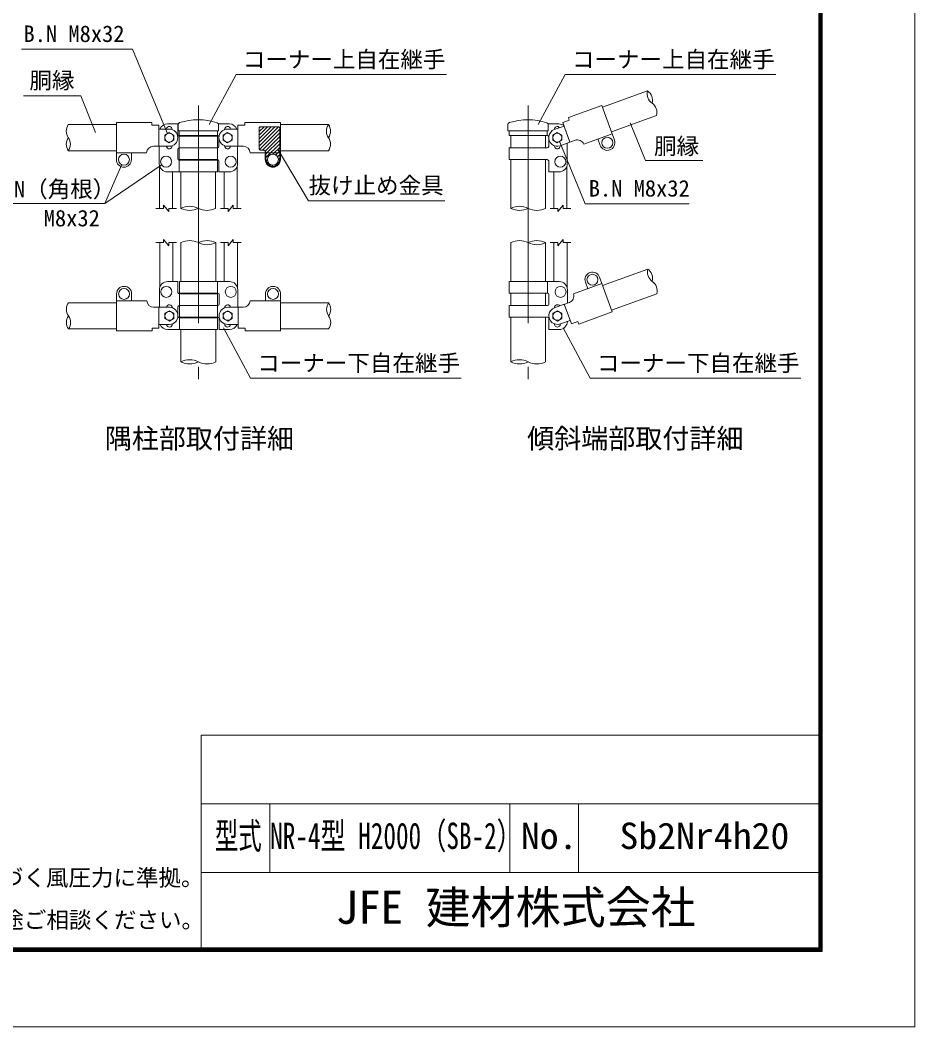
# Model space of a CAD drawing. Units: millimetres, scale not verified. Extents: x -4200 to 4200, y -2970 to 2970.
# Drawn here: x 1593 to 4200, y -2970 to -36 of the extents above; entities that cross this region are included whole.
import ezdxf
from ezdxf.enums import TextEntityAlignment as Align

# ---------------------------------------------------------------- set-up
doc = ezdxf.new("R2010")
doc.units = ezdxf.units.MM
doc.header["$LTSCALE"] = 20
doc.linetypes.add('DASHED', pattern=[7.5, 6, -1.5])
doc.linetypes.add('USER1', pattern=[50.8, 31.75, -6.35, 6.35, -6.35])
for name, color, linetype, lineweight in [('0-0_D-BMK', 2, 'USER1', 13), ('0-1_D-STR1', 1, 'Continuous', 18), ('0-2_D-STR3', 3, 'Continuous', 13), ('0-4_D-STR-DIM', 7, 'Continuous', 9), ('0-6_D-STR-TXT', 7, 'Continuous', 9), ('0-8_D-TTL', 7, 'Continuous', 9)]:
    doc.layers.add(name, color=color, linetype=linetype, lineweight=lineweight)
doc.layers.add('0-7_D-TTL-TXT', color=7, linetype='Continuous')
doc.styles.add('ＭＳ ゴシック', font='')
doc.styles.get('ＭＳ ゴシック').set_extended_font_data('MS Gothic')

msp = doc.modelspace()

# ---------------------------------------------------------------- linework, layer by layer
at = {"layer": '0-0_D-BMK'}
for p, q in [((2112.24, -284.66), (2112.24, -1082.08)), ((3073.2, -284.66), (3073.2, -1082.08))]:
    msp.add_line(p, q, dxfattribs=at)
at = {"layer": '0-1_D-STR1'}
for p, q in [((3289.67, -290.22), (3421.23, -242.33)), ((3315.73, -361.82), (3447.29, -313.94)), ((1873.24, -340.49), (1733.24, -340.49)), ((2351.24, -340.59), (2491.24, -340.59)), ((2060.94, -372.59), (2060.94, -374.59)), ((2162.54, -372.59), (2162.54, -374.59)), ((3022.4, -372.59), (3022.4, -408.59)), ((3124, -372.59), (3124, -408.59)), ((1873.24, -416.69), (1733.24, -416.69)), ((2351.24, -416.79), (2491.24, -416.79)), ((2060.94, -442.59), (2060.94, -444.59)), ((2162.54, -442.59), (2162.54, -444.59)), ((3022.4, -442.59), (3022.4, -584.59)), ((3124, -442.59), (3124, -584.59)), ((2060.94, -478.59), (2060.94, -584.59)), ((2162.54, -478.59), (2162.54, -584.59)), ((2061.44, -684.59), (2061.44, -797.96)), ((2163.04, -684.59), (2163.04, -797.96)), ((3022.4, -684.59), (3022.4, -797.96)), ((3124, -684.59), (3124, -797.96)), ((3290.17, -809.58), (3421.73, -761.69)), ((2061.44, -831.96), (2061.44, -833.96)), ((2163.04, -831.96), (2163.04, -833.96)), ((3022.4, -831.96), (3022.4, -867.96)), ((3124, -831.96), (3124, -867.96)), ((3316.23, -881.18), (3447.79, -833.3)), ((1873.74, -859.86), (1733.74, -859.86)), ((2351.74, -859.96), (2491.74, -859.96)), ((2061.44, -901.96), (2061.44, -903.96)), ((2163.04, -901.96), (2163.04, -903.96)), ((3022.4, -901.96), (3022.4, -1031.96)), ((3124, -901.96), (3124, -1031.96)), ((1873.74, -936.06), (1733.74, -936.06)), ((2061.44, -937.96), (2061.44, -1031.96)), ((2163.04, -937.96), (2163.04, -1031.96)), ((2351.74, -936.16), (2491.74, -936.16))]:
    msp.add_line(p, q, dxfattribs=at)
at = {"layer": '0-2_D-STR3'}
for p, q in [((3190.26, -320.01), (3287.62, -284.58)), ((3287.62, -284.58), (3317.71, -367.27)), ((1873.24, -334.59), (1873.24, -422.59)), ((1976.84, -334.59), (1873.24, -334.59)), ((1996.84, -342.39), (1996.84, -403.59)), ((2052.24, -338.59), (2022.24, -338.59)), ((2052.24, -338.59), (2052.24, -370.59)), ((2053.44, -340.55), (2053.44, -358.59)), ((2170.68, -338.59), (2202.24, -338.59)), ((2171.04, -340.64), (2171.04, -358.59)), ((2227.64, -342.39), (2227.64, -403.59)), ((2247.64, -334.59), (2351.24, -334.59)), ((2289.24, -360.8), (2303.44, -346.59)), ((2289.24, -371.4), (2314.05, -346.59)), ((2289.24, -382.01), (2324.66, -346.59)), ((2289.24, -392.62), (2335.26, -346.59)), ((2289.24, -403.22), (2345.82, -346.64)), ((2289.28, -350.15), (2292.8, -346.63)), ((2351.24, -334.59), (2351.24, -422.59)), ((3014.15, -340.55), (3014.15, -358.59)), ((3131.39, -338.59), (3162.95, -338.59)), ((3131.75, -340.64), (3131.75, -358.59)), ((3149.4, -355.1), (3177.97, -344.71)), ((3174.14, -334.17), (3195.07, -391.69)), ((2027.24, -353.59), (1996.84, -353.59)), ((2053.44, -358.59), (2171.04, -358.59)), ((2167.84, -374.59), (2056.24, -374.59)), ((2056.64, -358.59), (2056.64, -372.59)), ((2056.64, -372.59), (2168.24, -372.59)), ((2056.64, -374.59), (2056.64, -408.59)), ((2167.84, -358.59), (2167.84, -372.59)), ((2167.84, -374.59), (2167.84, -408.59)), ((2172.24, -376.59), (2172.24, -404.59)), ((2197.24, -353.59), (2227.64, -353.59)), ((2290.06, -413.01), (2349.24, -353.83)), ((2299.08, -414.59), (2349.24, -364.44)), ((2306.51, -417.78), (2349.24, -375.04)), ((3014.15, -358.59), (3131.75, -358.59)), ((3017.35, -358.59), (3017.35, -372.59)), ((3017.35, -372.59), (3128.95, -372.59)), ((3128.55, -358.59), (3128.55, -372.59)), ((3132.95, -376.59), (3132.95, -404.59)), ((3235.02, -397.37), (3317.71, -367.27)), ((3317.71, -367.27), (3324.55, -386.06)), ((1981.22, -403.59), (1996.84, -403.59)), ((2027.24, -403.59), (1996.84, -403.59)), ((1998.24, -403.59), (1998.24, -454.59)), ((2167.84, -408.59), (2056.24, -408.59)), ((2056.64, -408.59), (2168.24, -408.59)), ((2056.64, -408.59), (2056.64, -442.59)), ((2167.84, -408.59), (2167.84, -442.59)), ((2197.24, -403.59), (2227.64, -403.59)), ((2226.24, -403.59), (2226.24, -454.59)), ((2243.27, -403.59), (2227.64, -403.59)), ((2309.24, -425.65), (2349.24, -385.65)), ((2309.24, -436.26), (2349.24, -396.26)), ((2329.47, -426.64), (2349.24, -406.86)), ((3128.55, -408.59), (3016.95, -408.59)), ((3017.35, -408.59), (3128.95, -408.59)), ((3017.35, -408.59), (3017.35, -442.59)), ((3166.5, -402.09), (3195.07, -391.69)), ((3186.95, -394.64), (3186.95, -454.59)), ((3209.75, -386.35), (3195.07, -391.69)), ((3276.37, -382.32), (3283.21, -401.11)), ((1873.24, -422.59), (1873.24, -442.59)), ((1961.24, -422.59), (1873.24, -422.59)), ((1917.24, -422.59), (1917.24, -442.59)), ((2052.24, -440.59), (2052.24, -412.59)), ((2263.24, -422.59), (2351.24, -422.59)), ((2307.24, -422.59), (2307.24, -442.59)), ((2337.65, -429.06), (2349.24, -417.47)), ((2342.93, -434.39), (2349.24, -428.08)), ((2345.23, -442.69), (2349.24, -438.68)), ((2351.24, -422.59), (2351.24, -442.59)), ((1999.24, -462.59), (1999.24, -584.59)), ((2167.84, -444.59), (2056.24, -444.59)), ((2056.64, -442.59), (2168.24, -442.59)), ((2056.64, -444.59), (2056.64, -478.59)), ((2167.84, -444.59), (2167.84, -478.59)), ((2172.24, -446.59), (2172.24, -478.59)), ((2225.24, -462.59), (2225.24, -584.59)), ((2309.64, -446.47), (2313.31, -442.79)), ((2312.82, -453.89), (2315.71, -451)), ((2318.16, -459.16), (2321.02, -456.3)), ((2325.73, -462.2), (2329.38, -458.55)), ((2337.95, -460.58), (2347.08, -451.45)), ((3017.35, -442.59), (3128.95, -442.59)), ((3132.95, -446.59), (3132.95, -478.59)), ((3185.95, -462.59), (3185.95, -584.59)), ((2167.84, -478.59), (2022.24, -478.59)), ((2037.24, -478.59), (2037.24, -584.59)), ((2172.24, -478.59), (2202.24, -478.59)), ((2187.24, -478.59), (2187.24, -584.59)), ((3132.95, -478.59), (3162.95, -478.59)), ((3147.95, -478.59), (3147.95, -584.59)), ((1999.74, -684.59), (1999.74, -815.1)), ((2037.74, -684.59), (2037.74, -797.96)), ((2187.74, -684.59), (2187.74, -797.96)), ((2225.74, -684.59), (2225.74, -815.1)), ((3148.45, -684.59), (3148.45, -797.96)), ((3186.45, -684.59), (3186.45, -815.1)), ((3288.12, -803.94), (3281.28, -785.14)), ((2052.74, -797.96), (2022.74, -797.96)), ((2052.74, -829.96), (2052.74, -797.96)), ((2057.14, -831.96), (2057.14, -797.96)), ((2057.14, -797.96), (2202.74, -797.96)), ((2168.34, -831.96), (2168.34, -797.96)), ((3017.85, -831.96), (3017.85, -797.96)), ((3017.85, -797.96), (3163.45, -797.96)), ((3129.05, -831.96), (3129.05, -797.96)), ((3205.42, -834.04), (3288.12, -803.94)), ((3246.77, -818.99), (3239.93, -800.19)), ((3318.21, -886.63), (3288.12, -803.94)), ((1873.74, -853.96), (1873.74, -833.96)), ((1917.74, -853.96), (1917.74, -833.96)), ((1998.74, -872.96), (1998.74, -821.96)), ((2168.34, -833.96), (2056.74, -833.96)), ((2057.14, -831.96), (2168.74, -831.96)), ((2057.14, -867.96), (2057.14, -833.96)), ((2168.34, -867.96), (2168.34, -833.96)), ((2172.74, -835.96), (2172.74, -863.96)), ((2226.74, -872.96), (2226.74, -821.96)), ((2307.74, -853.96), (2307.74, -833.96)), ((2351.74, -853.96), (2351.74, -833.96)), ((3017.85, -831.96), (3129.45, -831.96)), ((3133.45, -835.96), (3133.45, -863.96)), ((3187.45, -860.8), (3187.45, -821.96)), ((1873.74, -941.96), (1873.74, -853.96)), ((1961.74, -853.96), (1873.74, -853.96)), ((1981.72, -872.96), (1997.34, -872.96)), ((1997.34, -934.16), (1997.34, -872.96)), ((2027.74, -872.96), (1997.34, -872.96)), ((2052.74, -899.96), (2052.74, -871.96)), ((2168.34, -867.96), (2056.74, -867.96)), ((2057.14, -867.96), (2168.74, -867.96)), ((2057.14, -901.96), (2057.14, -867.96)), ((2168.34, -901.96), (2168.34, -867.96)), ((2197.74, -872.96), (2228.14, -872.96)), ((2242.77, -872.96), (2227.14, -872.96)), ((2228.14, -934.16), (2228.14, -872.96)), ((2262.74, -853.96), (2350.74, -853.96)), ((2351.74, -941.96), (2351.74, -853.96)), ((3129.05, -867.96), (3017.45, -867.96)), ((3017.85, -867.96), (3129.45, -867.96)), ((3017.85, -901.96), (3017.85, -867.96)), ((3149.9, -874.46), (3178.47, -864.07)), ((3193.15, -858.72), (3177.53, -864.41)), ((3199.4, -921.58), (3178.47, -864.07)), ((2168.34, -903.96), (2056.74, -903.96)), ((2057.14, -901.96), (2168.74, -901.96)), ((2057.14, -937.96), (2057.14, -903.96)), ((2168.34, -937.96), (2168.34, -903.96)), ((2172.74, -937.96), (2172.74, -905.96)), ((3017.85, -901.96), (3129.45, -901.96)), ((3133.45, -937.96), (3133.45, -905.96)), ((3220.86, -922.06), (3318.21, -886.63)), ((2027.74, -922.96), (1997.34, -922.96)), ((2168.34, -937.96), (2022.74, -937.96)), ((2172.74, -937.96), (2202.74, -937.96)), ((2197.74, -922.96), (2228.14, -922.96)), ((3133.45, -937.96), (3163.45, -937.96)), ((3167, -921.45), (3195.57, -911.05)), ((1977.34, -941.96), (1873.74, -941.96)), ((2248.14, -941.96), (2351.74, -941.96))]:
    msp.add_line(p, q, dxfattribs=at)
at = {"layer": '0-2_D-STR3', "linetype": 'DASHED'}
for p, q in [((2289.24, -410.59), (2289.24, -350.59)), ((2345.24, -346.59), (2293.24, -346.59)), ((2349.24, -442.59), (2349.24, -350.59)), ((2299.24, -414.59), (2293.24, -414.59)), ((2309.24, -442.59), (2309.24, -424.59))]:
    msp.add_line(p, q, dxfattribs=at)
at = {"layer": '0-2_D-STR3'}
for points in [[(3190.26, -320.01), (3192.93, -327.33), (3174.14, -334.17)], [(1976.84, -334.59), (1976.84, -342.39), (1996.84, -342.39)], [(2247.64, -334.59), (2247.64, -342.39), (2227.64, -342.39)], [(1977.34, -941.96), (1977.34, -934.16), (1997.34, -934.16)], [(2248.14, -941.96), (2248.14, -934.16), (2228.14, -934.16)], [(3220.86, -922.06), (3218.2, -914.74), (3199.4, -921.58)]]:
    msp.add_lwpolyline(points, dxfattribs=at)
for points in [[(2027.24, -363.59), (2040.23, -371.09), (2040.23, -386.09), (2027.24, -393.59), (2014.25, -386.09), (2014.25, -371.09)], [(2197.24, -363.59), (2184.25, -371.09), (2184.25, -386.09), (2197.24, -393.59), (2210.23, -386.09), (2210.23, -371.09)], [(3157.95, -363.59), (3144.96, -371.09), (3144.96, -386.09), (3157.95, -393.59), (3170.94, -386.09), (3170.94, -371.09)], [(2027.74, -912.96), (2040.73, -905.46), (2040.73, -890.46), (2027.74, -882.96), (2014.75, -890.46), (2014.75, -905.46)], [(2197.74, -912.96), (2184.75, -905.46), (2184.75, -890.46), (2197.74, -882.96), (2210.73, -890.46), (2210.73, -905.46)], [(3158.45, -912.96), (3145.46, -905.46), (3145.46, -890.46), (3158.45, -882.96), (3171.44, -890.46), (3171.44, -905.46)]]:
    msp.add_lwpolyline(points, close=True, dxfattribs=at)
for centre, radius in [((2027.24, -378.59), 12.99), ((2197.24, -378.59), 12.99), ((3157.95, -378.59), 12.99), ((3303.88, -393.59), 16), ((1895.24, -442.59), 16), ((2018.24, -448.59), 16), ((2206.24, -448.59), 16), ((2329.24, -442.59), 16), ((3166.95, -448.59), 16), ((3260.6, -792.67), 16), ((1895.74, -833.96), 16), ((2018.74, -827.96), 16), ((2206.74, -827.96), 16), ((2329.74, -833.96), 16), ((3167.45, -827.96), 16), ((2027.74, -897.96), 12.99), ((2197.74, -897.96), 12.99), ((3158.45, -897.96), 12.99)]:
    msp.add_circle(centre, radius, dxfattribs=at)
for centre, radius, start, end in [((2022.24, -362.59), 24, 90, 157.97569), ((2027.24, -354.59), 8.5, 356.73321, 173.24367), ((2059.44, -340.55), 6, 107.18963, 180), ((2112.1, -510.76), 184.17, 72.71226, 107.18963), ((2165.04, -340.64), 6, 0, 72.71226), ((2197.24, -354.59), 8.5, 6.75633, 183.26679), ((2202.24, -362.59), 24, 22.02431, 90), ((3020.15, -340.55), 6, 107.18963, 180), ((3072.81, -510.76), 184.17, 72.71226, 107.18963), ((3125.75, -340.64), 6, 0, 72.71226), ((3157.95, -354.59), 8.5, 36.73387, 183.26613), ((3162.95, -362.59), 24, 52.55408, 90), ((2027.24, -378.59), 25, 270, 90), ((2056.24, -370.59), 4, 180, 270), ((2168.24, -376.59), 4, 0, 90), ((2197.24, -378.59), 25, 90, 270), ((3128.95, -376.59), 4, 0, 90), ((3157.95, -378.59), 25, 110, 290), ((1981.22, -423.59), 20, 90, 177.13402), ((2027.24, -402.59), 8.5, 186.75633, 3.26679), ((2056.24, -412.59), 4, 90, 180), ((2168.24, -404.59), 4, 270, 0), ((2197.24, -402.59), 8.5, 176.73321, 353.24367), ((2243.27, -423.59), 20, 2.86598, 90), ((3128.95, -404.59), 4, 270, 0), ((3157.95, -402.59), 8.5, 176.73321, 3.26679), ((3216.59, -405.14), 20, 22.86598, 110), ((3303.88, -393.59), 22, 200, 20), ((1895.24, -442.59), 22, 180, 0), ((2022.24, -454.59), 24, 180, 270), ((2056.24, -440.59), 4, 180, 270), ((2168.24, -446.59), 4, 0, 90), ((2202.24, -454.59), 24, 270, 0), ((2329.24, -442.59), 22, 180, 0), ((3128.95, -446.59), 4, 0, 90), ((3162.95, -454.59), 24, 270, 0), ((3260.6, -792.67), 22, 20, 200), ((1895.74, -833.96), 22, 0, 180), ((2022.74, -821.96), 24, 90, 180), ((2202.74, -821.96), 24, 0, 90), ((2329.74, -833.96), 22, 0, 180), ((3163.45, -821.96), 24, 0, 90), ((2056.74, -829.96), 4, 180, 270), ((2168.74, -835.96), 4, 0, 90), ((3129.45, -835.96), 4, 0, 90), ((3186.31, -839.93), 20, 290, 17.13402), ((1981.72, -852.96), 20, 182.86598, 270), ((2027.74, -873.96), 8.5, 356.73321, 173.24367), ((2027.74, -897.96), 25, 270, 90), ((2056.74, -871.96), 4, 90, 180), ((2168.74, -863.96), 4, 270, 0), ((2197.74, -897.96), 25, 90, 270), ((2197.74, -873.96), 8.5, 6.75633, 183.26679), ((2242.77, -852.96), 20, 270, 357.13402), ((3129.45, -863.96), 4, 270, 0), ((3158.45, -897.96), 25, 110, 290), ((3158.45, -873.96), 8.5, 36.73387, 183.26679), ((2056.74, -899.96), 4, 180, 270), ((2168.74, -905.96), 4, 0, 90), ((3129.45, -905.96), 4, 0, 90), ((2022.74, -913.96), 24, 202.02431, 270), ((2027.74, -921.96), 8.5, 186.75633, 3.26679), ((2197.74, -921.96), 8.5, 176.73321, 353.24367), ((2202.74, -913.96), 24, 270, 337.97569), ((3158.45, -921.96), 8.5, 176.73321, 3.26679), ((3163.45, -913.96), 24, 270, 359.88224)]:
    msp.add_arc(centre, radius, start, end, dxfattribs=at)
at = {"layer": '0-2_D-STR3', "linetype": 'DASHED'}
for centre, radius, start, end in [((2293.24, -350.59), 4, 90, 180), ((2345.24, -350.59), 4, 0, 90), ((2293.24, -410.59), 4, 180, 270), ((2299.24, -424.59), 10, 0, 90), ((2329.24, -442.59), 20, 180, 0)]:
    msp.add_arc(centre, radius, start, end, dxfattribs=at)
at = {"layer": '0-4_D-STR-DIM'}
for p, q in [((2010.99, -584.59), (1988.49, -584.59)), ((2010.99, -584.59), (2010.99, -575.59)), ((2025.99, -593.59), (2010.99, -575.59)), ((2048.49, -584.59), (2025.99, -584.59)), ((2025.99, -593.59), (2025.99, -584.59)), ((2176.49, -584.59), (2198.99, -584.59)), ((2198.99, -593.59), (2213.99, -575.59)), ((2198.99, -593.59), (2198.99, -584.59)), ((2213.99, -584.59), (2213.99, -575.59)), ((2213.99, -584.59), (2236.49, -584.59)), ((3137.2, -584.59), (3159.7, -584.59)), ((3159.7, -593.59), (3174.7, -575.59)), ((3159.7, -593.59), (3159.7, -584.59)), ((3174.7, -584.59), (3174.7, -575.59)), ((3174.7, -584.59), (3197.2, -584.59)), ((2010.99, -684.59), (1988.49, -684.59)), ((2010.99, -684.59), (2010.99, -675.59)), ((2025.99, -693.59), (2010.99, -675.59)), ((2048.49, -684.59), (2025.99, -684.59)), ((2025.99, -693.59), (2025.99, -684.59)), ((2176.49, -684.59), (2198.99, -684.59)), ((2198.99, -693.59), (2213.99, -675.59)), ((2198.99, -693.59), (2198.99, -684.59)), ((2213.99, -684.59), (2213.99, -675.59)), ((2213.99, -684.59), (2236.49, -684.59)), ((3137.2, -684.59), (3159.7, -684.59)), ((3159.7, -693.59), (3174.7, -675.59)), ((3159.7, -693.59), (3159.7, -684.59)), ((3174.7, -684.59), (3174.7, -675.59)), ((3174.7, -684.59), (3197.2, -684.59))]:
    msp.add_line(p, q, dxfattribs=at)
for centre, radius, start, end in [((3453.34, -250.92), 33.24, 165.03504, 234.96496), ((3402.14, -269.55), 33.24, 345.03504, 54.96496), ((3415.17, -305.35), 33.24, 345.03422, 54.96578), ((1760.48, -359.54), 33.24, 145.03504, 214.96496), ((2518.48, -359.64), 33.24, 145.03504, 214.96496), ((2464, -359.64), 33.24, 325.03504, 34.96496), ((1760.48, -397.64), 33.24, 145.03422, 214.96578), ((1706, -397.64), 33.24, 325.03504, 34.96496), ((2464, -397.74), 33.24, 325.03422, 34.96578), ((2086.59, -636.42), 57.83, 63.66726, 116.33274), ((2086.59, -532.77), 57.83, 243.66726, 296.33274), ((2137.39, -534.89), 55.71, 243.16247, 296.83753), ((3047.8, -635.36), 56.76, 63.41723, 116.58277), ((3047.8, -533.83), 56.76, 243.41723, 296.58277), ((3098.6, -533.83), 56.76, 243.41722, 296.58278), ((2086.84, -735.36), 56.76, 63.41722, 116.58278), ((2137.64, -735.36), 56.76, 63.41723, 116.58277), ((2137.64, -633.83), 56.76, 243.41723, 296.58277), ((3047.8, -735.35), 56.76, 63.41485, 116.58515), ((3098.6, -735.35), 56.76, 63.41488, 116.58512), ((3098.6, -633.84), 56.76, 243.41488, 296.58512), ((3453.84, -770.28), 33.24, 165.03504, 234.96496), ((3402.64, -788.91), 33.24, 345.03504, 54.96496), ((3415.67, -824.71), 33.24, 345.03422, 54.96578), ((1760.98, -878.91), 33.24, 145.03504, 214.96496), ((2518.98, -879.01), 33.24, 145.03504, 214.96496), ((2464.5, -879.01), 33.24, 325.03504, 34.96496), ((1760.98, -917.01), 33.24, 145.03422, 214.96578), ((1706.5, -917.01), 33.24, 325.03504, 34.96496), ((2464.5, -917.11), 33.24, 325.03422, 34.96578), ((2086.84, -1082.72), 56.76, 63.4184, 116.5816), ((3047.8, -1082.71), 56.75, 63.41365, 116.58635), ((2086.84, -981.19), 56.76, 243.4184, 296.5816), ((2137.64, -981.19), 56.76, 243.4184, 296.5816), ((3047.8, -981.2), 56.75, 243.41365, 296.58635), ((3098.6, -981.2), 56.75, 243.41374, 296.58626)]:
    msp.add_arc(centre, radius, start, end, dxfattribs=at)
at = {"layer": '0-6_D-STR-TXT'}
for points in [[(1596.82, -120.94), (1919.88, -120.94), (2021.37, -364.69)], [(2835.66, -194.19), (2221.85, -194.19), (2143.36, -340.19)], [(3794.75, -194.19), (3180.93, -194.19), (3102.45, -340.19)], [(1602.94, -256.58), (1769.96, -256.58), (1811.95, -363.45)], [(3582.05, -445.16), (3415.02, -445.16), (3370.39, -335.62)], [(3541.94, -571.4), (3238.87, -571.4), (3165.22, -391.69)], [(2830.07, -563.19), (2432.63, -563.19), (2345.16, -414.42)], [(1493.23, -570.93), (1839.3, -570.93), (2003.38, -458.75)], [(1493.23, -570.93), (1839.3, -570.93), (1888.05, -459.1)], [(2877.88, -1079.11), (2264.07, -1079.11), (2185.58, -933.11)], [(3867.45, -1079.11), (3253.64, -1079.11), (3175.15, -933.11)]]:
    msp.add_lwpolyline(points, dxfattribs=at)
at = {"layer": '0-8_D-TTL'}
for p, q in [((2120, -2120), (2120, -2740)), ((2120, -2120), (3920, -2120)), ((2120, -2320), (3920, -2320)), ((2320, -2320), (2320, -2520)), ((3020, -2320), (3020, -2520)), ((3220, -2320), (3220, -2520)), ((2120, -2520), (3920, -2520))]:
    msp.add_line(p, q, dxfattribs=at)
at = {"layer": '0-8_D-TTL', "color": 2, "lineweight": 18}
msp.add_lwpolyline([(-4200, 2970), (4200, 2970), (4200, -2970), (-4200, -2970)], close=True, dxfattribs=at)
at = {"layer": '0-8_D-TTL'}
for points in [[(-3930, 2750), (3930, 2750), (3930, -2750), (-3930, -2750)], [(-3927.5, 2747.5), (3927.5, 2747.5), (3927.5, -2747.5), (-3927.5, -2747.5)], [(-3925, 2745), (3925, 2745), (3925, -2745), (-3925, -2745)], [(-3922.5, 2742.5), (3922.5, 2742.5), (3922.5, -2742.5), (-3922.5, -2742.5)], [(-3920, 2740), (3920, 2740), (3920, -2740), (-3920, -2740)]]:
    msp.add_lwpolyline(points, close=True, dxfattribs=at)

# ---------------------------------------------------------------- texts
at = {"layer": '0-6_D-STR-TXT', "style": 'ＭＳ ゴシック'}
for s, p in [('B.N M8x32', (1602.56, -114.23)), ('コーナー上自在継手', (2241.78, -189)), ('コーナー上自在継手', (3200.86, -189)), ('胴縁', (1619.87, -250.29)), ('胴縁', (3439.96, -441.71)), ('B.N（角根）', (1509.47, -567)), ('抜け止め金具', (2433.27, -556.25)), ('B.N M8x32', (3249.71, -564.69)), ('M8x32', (1661.55, -651.58)), ('コーナー下自在継手', (2284, -1073.93)), ('コーナー下自在継手', (3273.57, -1073.93)), ('（設計条件）風荷重：昭和57年改正 建築基準法・同施行令に基づく風圧力に準拠。', (-332.45, -2573.6)), ('※本商品はGLへの設置を基準としております。他の条件でご使用の際は別途ご相談ください。', (-626.31, -2696.77))]:
    msp.add_text(s, height=48.09, dxfattribs=at).set_placement(p, align=Align.BOTTOM_LEFT)
at = {"layer": '0-7_D-TTL-TXT', "style": 'ＭＳ ゴシック'}
for s, height, p in [('隅柱部取付詳細', 57.77, (1839.35, -1301.51)), ('傾斜端部取付詳細', 57.77, (3070.13, -1301.36)), ('JFE 建材株式会社', 96.21, (2512.38, -2698.5))]:
    msp.add_text(s, height=height, dxfattribs=at).set_placement(p, align=Align.BOTTOM_LEFT)
for s, height, width, p in [('型式', 76.97, 0.65, (2160.27, -2474.8)), ('NR-4型 H2000（SB-2）', 76.97, 0.7, (2321.35, -2474.8)), ('No.', 76.98, 1.05, (3052, -2474.8)), ('Sb2Nr4h20', 76.98, 1.05, (3339.33, -2474.8))]:
    msp.add_text(s, height=height, dxfattribs=dict(at, width=width)).set_placement(p, align=Align.BOTTOM_LEFT)

doc.saveas('drawing.dxf')
